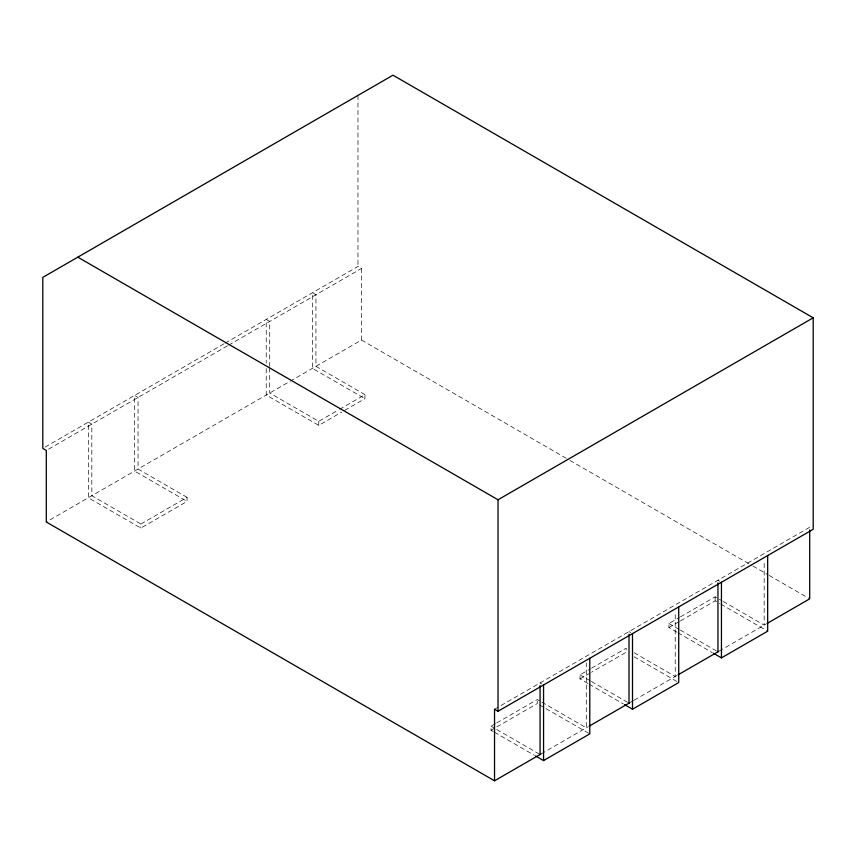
<?xml version="1.0" encoding="UTF-8"?>
<svg xmlns="http://www.w3.org/2000/svg" width="856" height="856" viewBox="0 0 856 856"><rect width="100%" height="100%" fill="white"/><g stroke="black" fill="none" stroke-linecap="round" stroke-linejoin="round"><path stroke-width="0.64" stroke-dasharray="4.28 3.21" d="M45.111 447.089L224.047 343.78M225.203 343.117L357.969 266.462L361.467 268.484L361.467 340.057L46.299 522.01M48.61 449.111L227.546 345.803M228.702 345.129L361.467 268.484M140.855 524.033L187.079 497.347L187.079 501.391L140.855 528.077L88.329 497.753L88.329 422.136L91.827 424.159L91.827 495.731L140.855 524.033L140.855 528.077M269.715 367.845L269.715 393.022L318.742 421.334L338.388 409.992M339.543 409.318L364.966 394.648L364.966 398.682L343.01 411.362M266.216 368.519L266.216 395.044L318.742 425.379L341.854 412.025M494.533 709.228L809.701 527.264L811.445 528.28M493.313 731.57L491.034 730.254L491.034 726.209L495.656 723.545M496.812 722.871L537.258 699.523L540.682 701.503M587.976 683.516L579.983 678.904L579.983 674.86L590.383 668.857M591.539 668.183L626.207 648.174L626.207 652.218L591.539 672.228M676.914 632.167L668.921 627.544L668.921 623.51L679.322 617.497M680.477 616.834L715.145 596.814L721.993 600.773M491.034 730.254L495.656 727.589M496.812 726.915L537.258 703.568L537.258 699.523M579.983 678.904L590.383 672.902M668.921 627.544L679.322 621.542M680.477 620.878L715.145 600.858L719.714 603.501M541.217 753.847L588.04 726.808M630.155 702.498L633.622 700.497M634.221 700.155L676.936 675.491M719.104 651.149L765.831 624.163M361.467 340.057L568.791 459.747M569.946 460.421L751.782 565.409M752.948 566.073L768.003 574.772M769.159 575.435L809.701 598.836M717.949 580.24L719.703 581.245M364.966 394.648L315.939 366.336L315.939 294.764L312.44 292.741L312.44 368.358L364.966 398.682M723.127 601.426L764.173 625.126L764.173 560.177M720.859 604.154L766.537 630.53M668.921 623.51L679.183 629.428M680.327 630.091L717.949 651.812M678.059 632.819L712.32 652.604M629 631.589L630.754 632.605M634.189 652.775L675.223 676.475L675.223 611.526M634.2 656.83L677.588 681.879M579.983 674.86L590.244 680.788M591.378 681.44L629 703.161M589.11 684.179L623.371 703.953M540.061 682.949L541.805 683.955M187.079 497.347L138.051 469.045L138.051 397.473L134.553 395.451L134.553 471.068L187.079 501.391M541.816 702.155L586.285 727.825L586.285 662.886M539.537 704.884L588.639 733.239M491.034 726.209L495.592 728.841M496.737 729.505L540.061 754.51M494.458 732.233L534.422 755.302M715.145 596.814L715.145 600.858M357.969 95.423L357.969 266.462M318.742 421.334L318.742 425.379M269.715 366.518L269.715 321.449L266.216 319.438L266.216 363.212"/><path stroke-width="1.28" d="M77.821 257.164L498.031 499.776L813.2 317.811L813.2 529.286L498.031 711.25L494.533 709.228L494.533 780.8L540.714 754.136M589.196 726.145L629.609 702.819M678.091 674.828L718.494 651.491M766.987 623.5L809.701 598.836L809.701 529.918M535.567 755.966L543.56 760.577L589.784 733.892L589.784 658.275M624.516 704.616L632.509 709.228L678.733 682.542L678.733 606.925M713.455 653.256L721.447 657.879L767.672 631.193L767.672 555.576M813.2 317.811L392.979 75.2L42.8 277.376L42.8 448.416L46.299 450.438L46.299 522.01L494.533 780.8M721.447 582.262L721.447 657.879M717.949 582.893L717.949 651.812M632.509 633.611L632.509 709.228M629 634.243L629 703.161M543.56 684.971L543.56 760.577M540.061 685.592L540.061 754.51M498.031 499.776L498.031 711.25"/></g></svg>
